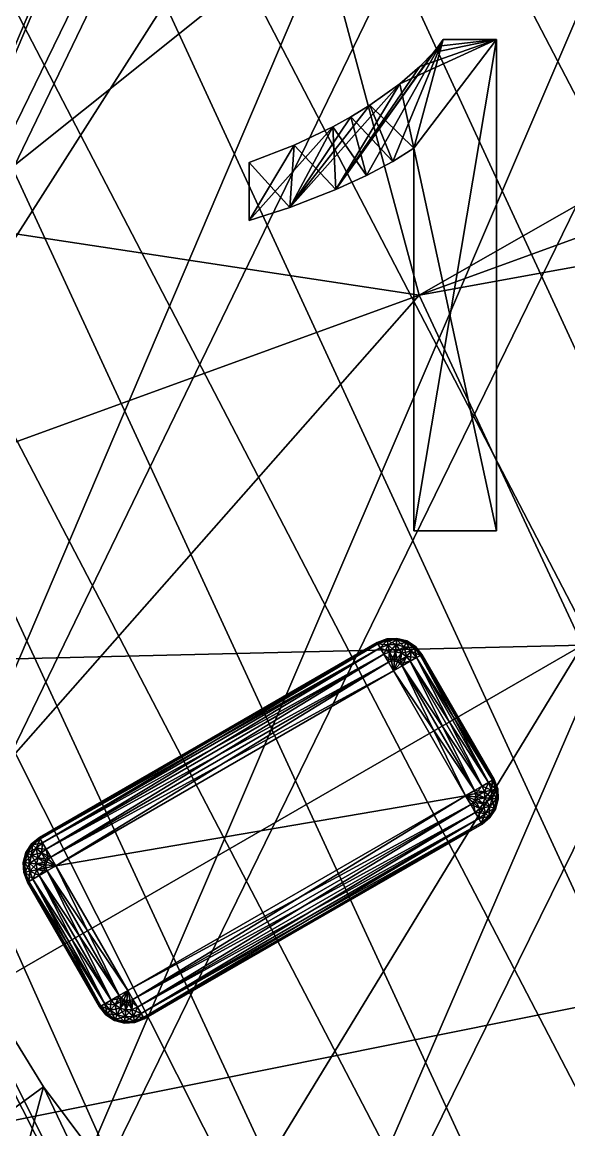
# Model space of a CAD drawing. Extents: x -220 to 220, y -231 to 209.
# Drawn here: x -151.4 to -118, y -108.1 to -40.5 of the extents above; entities that cross this region are included whole.
import ezdxf

# ---------------------------------------------------------------- set-up
doc = ezdxf.new("R2010")
doc.units = 0
doc.layers.get('0').update_dxf_attribs({"color": 33, "linetype": 'CONTINUOUS'})

msp = doc.modelspace()

# ---------------------------------------------------------------- meshes
at = {"color": 233}
mesh = msp.add_polyface(dxfattribs=at)
corners = [(0, 189.116, 20), (0, 189.116, 25), (19.675, 188.166, 20), (-19.675, 188.166, 25), (-19.675, 188.166, 20), (-38.801, 185.375, 25), (-38.801, 185.375, 20), (-57.29, 180.83, 25), (-57.29, 180.83, 20), (-75.054, 174.62, 25), (-75.054, 174.62, 20), (-92.004, 166.832, 25), (-92.004, 166.832, 20), (-108.053, 157.556, 25), (-108.053, 157.556, 20), (-123.112, 146.879, 25), (-123.112, 146.879, 20), (-137.094, 134.889, 25), (-137.094, 134.889, 20), (-149.91, 121.675, 25), (-149.91, 121.675, 20), (-161.472, 107.324, 25), (-161.472, 107.324, 20), (-171.692, 91.925, 25), (-171.692, 91.925, 20), (-180.482, 75.566, 25), (-180.482, 75.566, 20), (-38.801, 185.375, 20), (-166, -75.884, 20), (-57.29, 180.83, 20), (-19.675, 188.166, 20), (-137.3, -30.884, 20), (0, 189.116, 20), (19.675, 188.166, 20), (32.492, 186.504, 20), (51.203, 182.534, 20), (69.218, 176.869, 20), (-171.692, 91.925, 20), (-187.753, 58.335, 20), (-180.482, 75.566, 20), (-193.418, 40.319, 20), (-161.472, 107.324, 20), (-197.388, 21.608, 20), (-149.91, 121.675, 20), (-137.094, 134.889, 20), (-199.05, 8.791, 20), (-123.112, 146.879, 20), (-200, -10.884, 20), (-108.053, 157.556, 20), (-199.05, -30.559, 20), (-92.004, 166.832, 20), (-196.258, -49.685, 20), (-75.054, 174.62, 20), (-191.713, -68.173, 20), (-185.503, -85.937, 20), (-38.801, 185.375, 25), (-57.29, 180.83, 25), (137.3, -30.884, 25), (-75.054, 174.62, 25), (-92.004, 166.832, 25), (-108.053, 157.556, 25), (0, -30.884, 25), (-123.112, 146.879, 25), (-137.094, 134.889, 25), (-149.91, 121.675, 25), (-161.472, 107.324, 25)]
mesh.append_faces([[corners[k] for k in face] for face in [(0, 1, 2, 0), (3, 1, 0, 3), (4, 3, 0, 4), (5, 3, 4, 5), (6, 5, 4, 6), (7, 5, 6, 7), (8, 7, 6, 8), (9, 7, 8, 9), (10, 9, 8, 10), (11, 9, 10, 11), (12, 11, 10, 12), (13, 11, 12, 13), (14, 13, 12, 14), (15, 13, 14, 15), (16, 15, 14, 16), (17, 15, 16, 17), (18, 17, 16, 18), (19, 17, 18, 19), (20, 19, 18, 20), (21, 19, 20, 21), (22, 21, 20, 22), (23, 21, 22, 23), (24, 23, 22, 24), (25, 23, 24, 25), (26, 25, 24, 26), (27, 28, 29, 27), (30, 31, 27, 30), (30, 32, 31, 30), (32, 33, 31, 32), (33, 34, 31, 33), (34, 35, 31, 34), (35, 36, 31, 35), (37, 38, 39, 37), (37, 40, 38, 37), (41, 40, 37, 41), (41, 42, 40, 41), (43, 42, 41, 43), (44, 45, 43, 44), (46, 47, 44, 46), (48, 49, 46, 48), (50, 51, 48, 50), (52, 53, 50, 52), (29, 54, 52, 29), (55, 56, 57, 55), (56, 58, 57, 56), (58, 59, 57, 58), (60, 61, 59, 60), (60, 62, 61, 60), (62, 63, 61, 62), (63, 64, 61, 63), (64, 65, 61, 64)]], dxfattribs={"vtx3": -1, "color": 233})
mesh = msp.add_polyface(dxfattribs=at)
corners = [(-19.675, 188.166, -0.51), (0, 189.116, -0.51), (0, 189.116, -5.51), (-19.675, 188.166, -5.51), (-38.801, 185.375, -0.51), (-38.801, 185.375, -5.51), (-57.29, 180.83, -0.51), (-57.29, 180.83, -5.51), (-75.054, 174.62, -0.51), (-75.054, 174.62, -5.51), (-92.004, 166.832, -0.51), (-92.004, 166.832, -5.51), (-108.053, 157.556, -0.51), (-108.053, 157.556, -5.51), (-123.112, 146.879, -0.51), (-123.112, 146.879, -5.51), (-75.054, 174.62, -5.51), (-191.713, -68.173, -5.51), (-92.004, 166.832, -5.51), (-57.29, 180.83, -5.51), (-185.503, -85.937, -5.51), (-38.801, 185.375, -5.51), (-177.716, -102.888, -5.51), (-168.44, -118.937, -5.51), (-19.675, 188.166, -5.51), (-157.763, -133.996, -5.51), (0, 189.116, -5.51), (-145.773, -147.978, -5.51), (19.675, 188.166, -5.51), (-132.559, -160.794, -5.51), (32.492, 186.504, -5.51), (51.203, 182.534, -5.51), (-118.208, -172.356, -5.51), (-57.29, 180.83, -0.51), (123.112, -168.646, -0.51), (-38.801, 185.375, -0.51), (-75.054, 174.62, -0.51), (108.053, -179.323, -0.51), (-92.004, 166.832, -0.51), (92.004, -188.6, -0.51), (-108.053, 157.556, -0.51), (75.054, -196.387, -0.51), (-123.112, 146.879, -0.51), (57.29, -202.597, -0.51), (-137.094, 134.889, -0.51), (38.801, -207.142, -0.51), (-149.91, 121.675, -0.51), (19.675, -209.934, -0.51), (-161.472, 107.324, -0.51), (0, -210.884, -0.51)]
mesh.append_faces([[corners[k] for k in face] for face in [(0, 1, 2, 0), (3, 0, 2, 3), (4, 0, 3, 4), (5, 4, 3, 5), (6, 4, 5, 6), (7, 6, 5, 7), (8, 6, 7, 8), (9, 8, 7, 9), (10, 8, 9, 10), (11, 10, 9, 11), (12, 10, 11, 12), (13, 12, 11, 13), (14, 12, 13, 14), (15, 14, 13, 15), (16, 17, 18, 16), (19, 20, 16, 19), (21, 22, 19, 21), (21, 23, 22, 21), (24, 23, 21, 24), (24, 25, 23, 24), (26, 25, 24, 26), (26, 27, 25, 26), (28, 27, 26, 28), (28, 29, 27, 28), (30, 29, 28, 30), (31, 32, 30, 31), (33, 34, 35, 33), (36, 37, 33, 36), (38, 39, 36, 38), (40, 41, 38, 40), (42, 43, 40, 42), (44, 45, 42, 44), (46, 47, 44, 46), (48, 49, 46, 48)]], dxfattribs={"vtx3": -1, "color": 233})
mesh = msp.add_polyface(dxfattribs=at)
corners = [(177.716, 81.12, 25), (185.503, 64.17, 25), (185.503, 64.17, 20), (177.716, 81.12, 20), (168.44, 97.169, 25), (168.44, 97.169, 20), (157.763, 112.229, 25), (157.763, 112.229, 20), (145.773, 126.21, 25), (145.773, 126.21, 20), (132.559, 139.026, 25), (132.559, 139.026, 20), (118.208, 150.588, 25), (118.208, 150.588, 20), (102.809, 160.808, 25), (102.809, 160.808, 20), (86.45, 169.598, 25), (86.45, 169.598, 20), (69.218, 176.869, 25), (69.218, 176.869, 20), (51.203, 182.534, 25), (51.203, 182.534, 20), (32.492, 186.504, 25), (32.492, 186.504, 20), (19.675, 188.166, 25), (19.675, 188.166, 20), (0, 189.116, 25), (69.218, 176.869, 20), (86.45, 169.598, 20), (-137.3, -30.884, 20), (0, -30.884, 20), (102.809, 160.808, 20), (118.208, 150.588, 20), (132.559, 139.026, 20), (145.773, 126.21, 20), (157.763, 112.229, 20), (168.44, 97.169, 20), (168.44, 97.169, 25), (185.503, 64.17, 25), (177.716, 81.12, 25), (191.713, 46.406, 25), (157.763, 112.229, 25), (196.258, 27.917, 25), (145.773, 126.21, 25), (199.05, 8.791, 25), (132.559, 139.026, 25), (200, -10.884, 25), (118.208, 150.588, 25), (102.809, 160.808, 25), (199.05, -30.559, 25), (86.45, 169.598, 25), (197.388, -43.376, 25), (69.218, 176.869, 25), (193.418, -62.087, 25), (51.203, 182.534, 25), (187.753, -80.102, 25), (32.492, 186.504, 25), (137.3, -30.884, 25), (19.675, 188.166, 25), (0, 189.116, 25), (-19.675, 188.166, 25), (-38.801, 185.375, 25)]
mesh.append_faces([[corners[k] for k in face] for face in [(0, 1, 2, 0), (3, 0, 2, 3), (4, 0, 3, 4), (5, 4, 3, 5), (6, 4, 5, 6), (7, 6, 5, 7), (8, 6, 7, 8), (9, 8, 7, 9), (10, 8, 9, 10), (11, 10, 9, 11), (12, 10, 11, 12), (13, 12, 11, 13), (14, 12, 13, 14), (15, 14, 13, 15), (16, 14, 15, 16), (17, 16, 15, 17), (18, 16, 17, 18), (19, 18, 17, 19), (20, 18, 19, 20), (21, 20, 19, 21), (22, 20, 21, 22), (23, 22, 21, 23), (24, 22, 23, 24), (25, 24, 23, 25), (26, 24, 25, 26), (27, 28, 29, 27), (28, 30, 29, 28), (31, 30, 28, 31), (31, 32, 30, 31), (32, 33, 30, 32), (33, 34, 30, 33), (34, 35, 30, 34), (35, 36, 30, 35), (37, 38, 39, 37), (37, 40, 38, 37), (41, 40, 37, 41), (41, 42, 40, 41), (43, 42, 41, 43), (43, 44, 42, 43), (45, 44, 43, 45), (45, 46, 44, 45), (47, 46, 45, 47), (48, 49, 47, 48), (50, 51, 48, 50), (52, 53, 50, 52), (54, 55, 52, 54), (56, 57, 54, 56), (56, 58, 57, 56), (58, 59, 57, 58), (59, 60, 57, 59), (60, 61, 57, 60)]], dxfattribs={"vtx3": -1, "color": 233})
mesh = msp.add_polyface(dxfattribs=at)
corners = [(-199.05, 8.791, -0.51), (-197.388, 21.608, -0.51), (-197.388, 21.608, -5.51), (-199.05, 8.791, -5.51), (-200, -10.884, -0.51), (-200, -10.884, -5.51), (-199.05, -30.559, -0.51), (-199.05, -30.559, -5.51), (-196.258, -49.685, -0.51), (-196.258, -49.685, -5.51), (-191.713, -68.173, -0.51), (-191.713, -68.173, -5.51), (-185.503, -85.937, -0.51), (-185.503, -85.937, -5.51), (32.492, 186.504, -5.51), (-118.208, -172.356, -5.51), (-132.559, -160.794, -5.51), (51.203, 182.534, -5.51), (-102.809, -182.576, -5.51), (69.218, 176.869, -5.51), (-86.45, -191.365, -5.51), (-108.053, 157.556, -0.51), (57.29, -202.597, -0.51), (75.054, -196.387, -0.51), (-123.112, 146.879, -0.51), (38.801, -207.142, -0.51), (-137.094, 134.889, -0.51), (19.675, -209.934, -0.51), (-149.91, 121.675, -0.51), (0, -210.884, -0.51), (-161.472, 107.324, -0.51), (-19.675, -209.934, -0.51), (-171.692, 91.925, -0.51), (-32.492, -208.272, -0.51), (-180.482, 75.566, -0.51), (-51.203, -204.301, -0.51), (-187.753, 58.335, -0.51), (-69.218, -198.637, -0.51), (-193.418, 40.319, -0.51), (-86.45, -191.365, -0.51), (-197.388, 21.608, -0.51), (-102.809, -182.576, -0.51), (-199.05, 8.791, -0.51), (-200, -10.884, -0.51), (-118.208, -172.356, -0.51), (-199.05, -30.559, -0.51), (-132.559, -160.794, -0.51), (-196.258, -49.685, -0.51), (-145.773, -147.978, -0.51), (-191.713, -68.173, -0.51), (-157.763, -133.996, -0.51)]
mesh.append_faces([[corners[k] for k in face] for face in [(0, 1, 2, 0), (3, 0, 2, 3), (4, 0, 3, 4), (5, 4, 3, 5), (6, 4, 5, 6), (7, 6, 5, 7), (8, 6, 7, 8), (9, 8, 7, 9), (10, 8, 9, 10), (11, 10, 9, 11), (12, 10, 11, 12), (13, 12, 11, 13), (14, 15, 16, 14), (17, 18, 15, 17), (19, 20, 18, 19), (21, 22, 23, 21), (24, 25, 22, 24), (26, 27, 25, 26), (28, 29, 27, 28), (30, 31, 29, 30), (32, 33, 31, 32), (34, 33, 32, 34), (34, 35, 33, 34), (36, 35, 34, 36), (36, 37, 35, 36), (38, 37, 36, 38), (38, 39, 37, 38), (40, 39, 38, 40), (40, 41, 39, 40), (42, 41, 40, 42), (43, 44, 42, 43), (45, 46, 43, 45), (47, 48, 45, 47), (49, 50, 47, 49)]], dxfattribs={"vtx3": -1, "color": 233})
mesh = msp.add_polyface(dxfattribs=at)
corners = [(-137.3, -30.884, 25), (-137.3, -30.884, 20), (0, -30.884, 20), (0, -30.884, 25), (-166, -75.884, 25), (-166, -75.884, 20), (-164.222, -80.383, 25), (-164.222, -80.383, 20), (-158.84, -91.295, 25), (-187.753, 58.335, 25), (-180.482, 75.566, 25), (-180.482, 75.566, 20), (-187.753, 58.335, 20), (-193.418, 40.319, 25), (-193.418, 40.319, 20), (-197.388, 21.608, 25), (-197.388, 21.608, 20), (-199.05, 8.791, 25), (-199.05, 8.791, 20), (-200, -10.884, 25), (-200, -10.884, 20), (-199.05, -30.559, 25), (-199.05, -30.559, 20), (-196.258, -49.685, 25), (-196.258, -49.685, 20), (-191.713, -68.173, 25), (-191.713, -68.173, 20), (-185.503, -85.937, 25), (-185.503, -85.937, 20), (-38.801, 185.375, 20), (-137.3, -30.884, 20), (-166, -75.884, 20), (-149.91, 121.675, 20), (-199.05, 8.791, 20), (-197.388, 21.608, 20), (-137.094, 134.889, 20), (-200, -10.884, 20), (-123.112, 146.879, 20), (-199.05, -30.559, 20), (-108.053, 157.556, 20), (-196.258, -49.685, 20), (-92.004, 166.832, 20), (-191.713, -68.173, 20), (-75.054, 174.62, 20), (-185.503, -85.937, 20), (-57.29, 180.83, 20), (-177.716, -102.888, 20), (-164.222, -80.383, 20), (-92.004, 166.832, 25), (0, -30.884, 25), (137.3, -30.884, 25), (-161.472, 107.324, 25), (-171.692, 91.925, 25), (-180.482, 75.566, 25), (-137.3, -30.884, 25), (-187.753, 58.335, 25), (-193.418, 40.319, 25), (-197.388, 21.608, 25), (-199.05, 8.791, 25), (-166, -75.884, 25), (-200, -10.884, 25), (-164.222, -80.383, 25), (-158.84, -91.295, 25), (-199.05, -30.559, 25), (-132.559, -160.794, 25), (-196.258, -49.685, 25), (-145.773, -147.978, 25), (-191.713, -68.173, 25), (-157.763, -133.996, 25)]
mesh.append_faces([[corners[k] for k in face] for face in [(0, 1, 2, 0), (3, 0, 2, 3), (4, 5, 1, 4), (0, 4, 1, 0), (6, 7, 5, 6), (4, 6, 5, 4), (6, 8, 7, 6), (9, 10, 11, 9), (12, 9, 11, 12), (13, 9, 12, 13), (14, 13, 12, 14), (15, 13, 14, 15), (16, 15, 14, 16), (17, 15, 16, 17), (18, 17, 16, 18), (19, 17, 18, 19), (20, 19, 18, 20), (21, 19, 20, 21), (22, 21, 20, 22), (23, 21, 22, 23), (24, 23, 22, 24), (25, 23, 24, 25), (26, 25, 24, 26), (27, 25, 26, 27), (28, 27, 26, 28), (29, 30, 31, 29), (32, 33, 34, 32), (35, 36, 33, 35), (37, 38, 36, 37), (39, 40, 38, 39), (41, 42, 40, 41), (43, 44, 42, 43), (45, 31, 44, 45), (31, 46, 44, 31), (47, 46, 31, 47), (48, 49, 50, 48), (51, 52, 49, 51), (52, 53, 49, 52), (53, 54, 49, 53), (55, 54, 53, 55), (55, 56, 54, 55), (56, 57, 54, 56), (57, 58, 54, 57), (58, 59, 54, 58), (60, 59, 58, 60), (60, 61, 59, 60), (61, 60, 62, 61), (63, 64, 60, 63), (65, 66, 63, 65), (67, 68, 65, 67)]], dxfattribs={"vtx3": -1, "color": 233})
mesh = msp.add_polyface(dxfattribs=at)
corners = [(-137.094, 134.889, -0.51), (-123.112, 146.879, -0.51), (-123.112, 146.879, -5.51), (-137.094, 134.889, -5.51), (-149.91, 121.675, -0.51), (-149.91, 121.675, -5.51), (-161.472, 107.324, -0.51), (-161.472, 107.324, -5.51), (-171.692, 91.925, -0.51), (-171.692, 91.925, -5.51), (-180.482, 75.566, -0.51), (-180.482, 75.566, -5.51), (-187.753, 58.335, -0.51), (-187.753, 58.335, -5.51), (-193.418, 40.319, -0.51), (-193.418, 40.319, -5.51), (-197.388, 21.608, -0.51), (-197.388, 21.608, -5.51), (-171.692, 91.925, -5.51), (-187.753, 58.335, -5.51), (-180.482, 75.566, -5.51), (-193.418, 40.319, -5.51), (-161.472, 107.324, -5.51), (-197.388, 21.608, -5.51), (-149.91, 121.675, -5.51), (-199.05, 8.791, -5.51), (-137.094, 134.889, -5.51), (-200, -10.884, -5.51), (-123.112, 146.879, -5.51), (-199.05, -30.559, -5.51), (-108.053, 157.556, -5.51), (-196.258, -49.685, -5.51), (-92.004, 166.832, -5.51), (-191.713, -68.173, -5.51), (-75.054, 174.62, -5.51), (-185.503, -85.937, -5.51), (-57.29, 180.83, -5.51), (-177.716, -102.888, -5.51), (-171.692, 91.925, -0.51), (-19.675, -209.934, -0.51), (-161.472, 107.324, -0.51)]
mesh.append_faces([[corners[k] for k in face] for face in [(0, 1, 2, 0), (3, 0, 2, 3), (4, 0, 3, 4), (5, 4, 3, 5), (6, 4, 5, 6), (7, 6, 5, 7), (8, 6, 7, 8), (9, 8, 7, 9), (10, 8, 9, 10), (11, 10, 9, 11), (12, 10, 11, 12), (13, 12, 11, 13), (14, 12, 13, 14), (15, 14, 13, 15), (16, 14, 15, 16), (17, 16, 15, 17), (18, 19, 20, 18), (18, 21, 19, 18), (22, 21, 18, 22), (22, 23, 21, 22), (24, 23, 22, 24), (24, 25, 23, 24), (26, 25, 24, 26), (26, 27, 25, 26), (28, 27, 26, 28), (28, 29, 27, 28), (30, 29, 28, 30), (30, 31, 29, 30), (32, 31, 30, 32), (32, 33, 31, 32), (34, 35, 33, 34), (36, 37, 35, 36), (38, 39, 40, 38)]], dxfattribs={"vtx3": -1, "color": 233})
mesh = msp.add_polyface(dxfattribs=at)
corners = [(-177.716, -102.888, -0.51), (-185.503, -85.937, -0.51), (-185.503, -85.937, -5.51), (-177.716, -102.888, -5.51), (-168.44, -118.937, -0.51), (-168.44, -118.937, -5.51), (-157.763, -133.996, -0.51), (-157.763, -133.996, -5.51), (-145.773, -147.978, -0.51), (-145.773, -147.978, -5.51), (-132.559, -160.794, -0.51), (-132.559, -160.794, -5.51), (-118.208, -172.356, -0.51), (-118.208, -172.356, -5.51), (-102.809, -182.576, -0.51), (-102.809, -182.576, -5.51), (-86.45, -191.365, -0.51), (-86.45, -191.365, -5.51), (-69.218, -198.637, -0.51), (-69.218, -198.637, -5.51), (-51.203, -204.301, -0.51), (-51.203, -204.301, -5.51), (-32.492, -208.272, -0.51), (-32.492, -208.272, -5.51), (-19.675, -209.934, -0.51), (-19.675, -209.934, -5.51), (0, -210.884, -0.51), (0, -210.884, -5.51), (-199.05, 8.791, -0.51), (-118.208, -172.356, -0.51), (-102.809, -182.576, -0.51), (-200, -10.884, -0.51), (-132.559, -160.794, -0.51), (-199.05, -30.559, -0.51), (-145.773, -147.978, -0.51), (-196.258, -49.685, -0.51), (-157.763, -133.996, -0.51), (-191.713, -68.173, -0.51), (-168.44, -118.937, -0.51), (-185.503, -85.937, -0.51), (-177.716, -102.888, -0.51)]
mesh.append_faces([[corners[k] for k in face] for face in [(0, 1, 2, 0), (3, 0, 2, 3), (4, 0, 3, 4), (5, 4, 3, 5), (6, 4, 5, 6), (7, 6, 5, 7), (8, 6, 7, 8), (9, 8, 7, 9), (10, 8, 9, 10), (11, 10, 9, 11), (12, 10, 11, 12), (13, 12, 11, 13), (14, 12, 13, 14), (15, 14, 13, 15), (16, 14, 15, 16), (17, 16, 15, 17), (18, 16, 17, 18), (19, 18, 17, 19), (20, 18, 19, 20), (21, 20, 19, 21), (22, 20, 21, 22), (23, 22, 21, 23), (24, 22, 23, 24), (25, 24, 23, 25), (26, 24, 25, 26), (27, 26, 25, 27), (28, 29, 30, 28), (31, 32, 29, 31), (33, 34, 32, 33), (35, 36, 34, 35), (37, 38, 36, 37), (39, 38, 37, 39), (39, 40, 38, 39)]], dxfattribs={"vtx3": -1, "color": 233})
mesh = msp.add_polyface(dxfattribs=at)
corners = [(-133.277, -34.384, 34.5), (-135.333, -10.884, 34.5), (-67.667, -10.884, 34.5), (-66.639, -22.634, 34.5), (-199.916, -46.134, 34.5), (-203, -10.884, 34.5), (-199.916, -46.134, 45.5), (-203, -10.884, 45.5), (-203, -10.884, 34.5), (-199.916, -46.134, 34.5), (-133.277, -34.384, 45.5), (-135.333, -10.884, 45.5), (-203, -10.884, 45.5), (-199.916, -46.134, 45.5), (-66.639, -22.634, 45.5), (-67.667, -10.884, 45.5), (-127.172, -57.17, 34.5), (-63.586, -34.027, 34.5), (-190.758, -80.314, 34.5), (-190.758, -80.314, 45.5), (-190.758, -80.314, 34.5), (-127.172, -57.17, 45.5), (-190.758, -80.314, 45.5), (-63.586, -34.027, 45.5), (-117.202, -78.55, 34.5), (-175.803, -112.384, 34.5), (-175.803, -112.384, 45.5), (-175.803, -112.384, 34.5), (-117.202, -78.55, 45.5), (-175.803, -112.384, 45.5), (-58.601, -44.717, 45.5), (-103.671, -97.874, 34.5), (-58.601, -44.717, 34.5), (-155.507, -141.37, 34.5), (-155.507, -141.37, 45.5), (-155.507, -141.37, 34.5), (-103.671, -97.874, 45.5), (-155.507, -141.37, 45.5), (-51.836, -54.379, 45.5), (-86.991, -114.555, 34.5), (-51.836, -54.379, 34.5), (-130.486, -166.391, 34.5), (-130.486, -166.391, 45.5), (-130.486, -166.391, 34.5), (-86.991, -114.555, 45.5), (-130.486, -166.391, 45.5), (-43.495, -62.719, 45.5), (-101.5, -186.687, 34.5), (-67.667, -128.086, 34.5), (-101.5, -186.687, 45.5), (-101.5, -186.687, 34.5), (-67.667, -128.086, 45.5), (-101.5, -186.687, 45.5), (-69.43, -201.641, 34.5), (-69.43, -201.641, 45.5), (-69.43, -201.641, 34.5)]
mesh.append_faces([[corners[k] for k in face] for face in [(0, 1, 2, 0), (3, 0, 2, 3), (4, 5, 1, 4), (0, 4, 1, 0), (6, 7, 8, 6), (9, 6, 8, 9), (10, 11, 12, 10), (13, 10, 12, 13), (14, 15, 11, 14), (10, 14, 11, 10), (16, 0, 3, 16), (17, 16, 3, 17), (18, 4, 0, 18), (16, 18, 0, 16), (19, 6, 9, 19), (20, 19, 9, 20), (21, 10, 13, 21), (22, 21, 13, 22), (23, 14, 10, 23), (21, 23, 10, 21), (24, 16, 17, 24), (25, 18, 16, 25), (24, 25, 16, 24), (26, 19, 20, 26), (27, 26, 20, 27), (28, 21, 22, 28), (29, 28, 22, 29), (30, 23, 21, 30), (28, 30, 21, 28), (31, 24, 32, 31), (33, 25, 24, 33), (31, 33, 24, 31), (34, 26, 27, 34), (35, 34, 27, 35), (36, 28, 29, 36), (37, 36, 29, 37), (36, 38, 28, 36), (39, 31, 40, 39), (41, 33, 31, 41), (39, 41, 31, 39), (42, 34, 35, 42), (43, 42, 35, 43), (44, 36, 37, 44), (45, 44, 37, 45), (44, 46, 36, 44), (47, 41, 39, 47), (48, 47, 39, 48), (49, 42, 43, 49), (50, 49, 43, 50), (51, 44, 45, 51), (52, 51, 45, 52), (53, 47, 48, 53), (54, 49, 50, 54), (55, 54, 50, 55)]], dxfattribs={"vtx3": -1, "color": 233})
mesh = msp.add_polyface(dxfattribs=at)
corners = [(-158.84, -91.295, 25), (-158.84, -91.295, 20), (-164.222, -80.383, 20), (-150.085, -105.519, 25), (-150.085, -105.519, 20), (-139.98, -119.047, 25), (-139.98, -119.047, 20), (-124.874, -135.757, 25), (-124.874, -135.757, 20), (-112.869, -146.707, 25), (-112.869, -146.707, 20), (-99.888, -156.524, 25), (-99.888, -156.524, 20), (-177.716, -102.888, 25), (-185.503, -85.937, 25), (-185.503, -85.937, 20), (-177.716, -102.888, 20), (-168.44, -118.937, 25), (-168.44, -118.937, 20), (-157.763, -133.996, 25), (-157.763, -133.996, 20), (-145.773, -147.978, 25), (-145.773, -147.978, 20), (-132.559, -160.794, 25), (-132.559, -160.794, 20), (-118.208, -172.356, 25), (-118.208, -172.356, 20), (-102.809, -182.576, 25), (-102.809, -182.576, 20), (-164.222, -80.383, 20), (-158.84, -91.295, 20), (-177.716, -102.888, 20), (-168.44, -118.937, 20), (-150.085, -105.519, 20), (-157.763, -133.996, 20), (-139.98, -119.047, 20), (-145.773, -147.978, 20), (-124.874, -135.757, 20), (-132.559, -160.794, 20), (-112.869, -146.707, 20), (-118.208, -172.356, 20), (-99.888, -156.524, 20), (-102.809, -182.576, 20), (-112.869, -146.707, 25), (-102.809, -182.576, 25), (-86.45, -191.365, 25), (-124.874, -135.757, 25), (-139.98, -119.047, 25), (-118.208, -172.356, 25), (-150.085, -105.519, 25), (-158.84, -91.295, 25), (-200, -10.884, 25), (-132.559, -160.794, 25), (-199.05, -30.559, 25), (-145.773, -147.978, 25), (-196.258, -49.685, 25), (-157.763, -133.996, 25), (-191.713, -68.173, 25), (-168.44, -118.937, 25), (-185.503, -85.937, 25), (-177.716, -102.888, 25)]
mesh.append_faces([[corners[k] for k in face] for face in [(0, 1, 2, 0), (3, 4, 1, 3), (0, 3, 1, 0), (5, 6, 4, 5), (3, 5, 4, 3), (7, 8, 6, 7), (5, 7, 6, 5), (9, 10, 8, 9), (7, 9, 8, 7), (11, 12, 10, 11), (9, 11, 10, 9), (13, 14, 15, 13), (16, 13, 15, 16), (17, 13, 16, 17), (18, 17, 16, 18), (19, 17, 18, 19), (20, 19, 18, 20), (21, 19, 20, 21), (22, 21, 20, 22), (23, 21, 22, 23), (24, 23, 22, 24), (25, 23, 24, 25), (26, 25, 24, 26), (27, 25, 26, 27), (28, 27, 26, 28), (29, 30, 31, 29), (30, 32, 31, 30), (33, 32, 30, 33), (33, 34, 32, 33), (35, 34, 33, 35), (35, 36, 34, 35), (37, 36, 35, 37), (37, 38, 36, 37), (39, 38, 37, 39), (39, 40, 38, 39), (41, 40, 39, 41), (41, 42, 40, 41), (43, 44, 45, 43), (46, 44, 43, 46), (46, 47, 44, 46), (47, 48, 44, 47), (49, 48, 47, 49), (49, 50, 48, 49), (50, 51, 48, 50), (51, 52, 48, 51), (53, 54, 52, 53), (55, 56, 54, 55), (57, 58, 56, 57), (59, 58, 57, 59), (59, 60, 58, 59)]], dxfattribs={"vtx3": -1, "color": 233})
mesh = msp.add_polyface(dxfattribs=at)
corners = [(-122.453, -71.577, -15.82), (-127.484, -71.577, -15.82), (-127.484, -48.201, -15.82), (-128.763, -49.009, -15.82), (-130.376, -49.869, -15.82), (-132.25, -50.728, -15.82), (-135.049, -51.833, -15.82), (-137.547, -52.623, -15.82), (-137.547, -49.077, -15.82), (-134.8, -48.022, -15.82), (-132.438, -46.901, -15.82), (-131.339, -46.293, -15.82), (-130.168, -45.572, -15.82), (-128.335, -44.267, -15.82), (-127.124, -43.225, -15.82), (-126.295, -42.356, -15.82), (-125.977, -41.966, -15.82), (-125.695, -41.577, -15.82), (-122.453, -41.577, -15.82), (-122.453, -71.577, 4.18), (-127.484, -71.577, 4.18), (-127.484, -48.201, 4.18), (-128.763, -49.009, 4.18), (-130.376, -49.869, 4.18), (-132.25, -50.728, 4.18), (-135.049, -51.833, 4.18), (-137.547, -52.623, 4.18), (-137.547, -49.077, 4.18), (-134.8, -48.022, 4.18), (-132.438, -46.901, 4.18), (-131.339, -46.293, 4.18), (-130.168, -45.572, 4.18), (-128.335, -44.267, 4.18), (-127.124, -43.225, 4.18), (-126.295, -42.356, 4.18), (-125.977, -41.966, 4.18), (-125.695, -41.577, 4.18), (-122.453, -41.577, 4.18), (-122.453, -71.577, -15.82), (-127.484, -71.577, -15.82), (-127.484, -48.201, -15.82), (-128.763, -49.009, -15.82), (-130.376, -49.869, -15.82), (-132.25, -50.728, -15.82), (-135.049, -51.833, -15.82), (-137.547, -52.623, -15.82), (-137.547, -49.077, -15.82), (-134.8, -48.022, -15.82), (-132.438, -46.901, -15.82), (-131.339, -46.293, -15.82), (-130.168, -45.572, -15.82), (-128.335, -44.267, -15.82), (-127.124, -43.225, -15.82), (-126.295, -42.356, -15.82), (-125.977, -41.966, -15.82), (-125.695, -41.577, -15.82), (-122.453, -41.577, -15.82), (-122.453, -71.577, 4.18), (-127.484, -71.577, 4.18), (-127.484, -48.201, 4.18), (-128.763, -49.009, 4.18), (-130.376, -49.869, 4.18), (-132.25, -50.728, 4.18), (-135.049, -51.833, 4.18), (-137.547, -52.623, 4.18), (-137.547, -49.077, 4.18), (-134.8, -48.022, 4.18), (-132.438, -46.901, 4.18), (-131.339, -46.293, 4.18), (-130.168, -45.572, 4.18), (-128.335, -44.267, 4.18), (-127.124, -43.225, 4.18), (-126.295, -42.356, 4.18), (-125.977, -41.966, 4.18), (-125.695, -41.577, 4.18), (-122.453, -41.577, 4.18)]
mesh.append_faces([[corners[k] for k in face] for face in [(20, 1, 0, 20), (19, 20, 0, 19), (21, 2, 1, 21), (20, 21, 1, 20), (22, 3, 2, 22), (21, 22, 2, 21), (23, 4, 3, 23), (22, 23, 3, 22), (24, 5, 4, 24), (23, 24, 4, 23), (25, 6, 5, 25), (24, 25, 5, 24), (26, 7, 6, 26), (25, 26, 6, 25), (27, 8, 7, 27), (26, 27, 7, 26), (28, 9, 8, 28), (27, 28, 8, 27), (29, 10, 9, 29), (28, 29, 9, 28), (30, 11, 10, 30), (29, 30, 10, 29), (31, 12, 11, 31), (30, 31, 11, 30), (32, 13, 12, 32), (31, 32, 12, 31), (33, 14, 13, 33), (32, 33, 13, 32), (34, 15, 14, 34), (33, 34, 14, 33), (35, 16, 15, 35), (34, 35, 15, 34), (36, 17, 16, 36), (35, 36, 16, 35), (37, 18, 17, 37), (36, 37, 17, 36), (19, 0, 18, 19), (37, 19, 18, 37), (47, 45, 46, 47), (48, 45, 47, 48), (48, 44, 45, 48), (49, 44, 48, 49), (49, 50, 44, 49), (50, 51, 44, 50), (51, 43, 44, 51), (52, 43, 51, 52), (52, 53, 43, 52), (53, 54, 43, 53), (54, 55, 43, 54), (55, 42, 43, 55), (41, 42, 55, 41), (40, 41, 55, 40), (56, 40, 55, 56), (56, 39, 40, 56), (38, 39, 56, 38), (74, 73, 75, 74), (73, 72, 75, 73), (72, 71, 75, 72), (71, 70, 75, 71), (70, 59, 75, 70), (59, 57, 75, 59), (58, 57, 59, 58), (69, 59, 70, 69), (69, 60, 59, 69), (68, 60, 69, 68), (68, 61, 60, 68), (67, 61, 68, 67), (67, 62, 61, 67), (66, 62, 67, 66), (66, 63, 62, 66), (65, 63, 66, 65), (65, 64, 63, 65)]], dxfattribs={"vtx3": -1, "color": 233})
mesh = msp.add_polyface(dxfattribs=at)
corners = [(-149.647, -91.488, -14.628), (-129.035, -79.588, -14.628), (-128.726, -80.123, -14.726), (-149.338, -92.023, -14.726), (-149.925, -91.005, -14.344), (-129.314, -79.105, -14.344), (-150.147, -90.622, -13.902), (-129.535, -78.722, -13.902), (-150.289, -90.376, -13.344), (-129.677, -78.476, -13.344), (-150.338, -90.291, -12.726), (-129.726, -78.391, -12.726), (-150.338, -90.291, 1.074), (-129.726, -78.391, 1.074), (-150.289, -90.376, 1.692), (-129.677, -78.476, 1.692), (-150.147, -90.622, 2.249), (-129.535, -78.722, 2.249), (-149.925, -91.005, 2.692), (-129.314, -79.105, 2.692), (-149.647, -91.488, 2.976), (-129.035, -79.588, 2.976), (-149.338, -92.023, 3.074), (-128.726, -80.123, 3.074), (-149.797, -91.61, -14.628), (-150.211, -91.237, -14.344), (-150.54, -90.94, -13.902), (-150.751, -90.75, -13.344), (-150.54, -90.94, 2.249), (-150.211, -91.237, 2.692), (-149.797, -91.61, 2.976), (-149.902, -91.772, -14.628), (-150.412, -91.545, -14.344), (-150.816, -91.365, -13.902), (-150.412, -91.545, 2.692), (-149.902, -91.772, 2.976), (-149.952, -91.959, -14.628), (-150.507, -91.9, -14.344), (-149.952, -91.959, 2.976), (-150.507, -91.9, 2.692), (-149.942, -92.152, -14.628), (-150.488, -92.268, -14.344), (-149.942, -92.152, 2.976), (-150.488, -92.268, 2.692), (-149.873, -92.332, -14.628), (-150.356, -92.611, -14.344), (-150.739, -92.832, -13.902), (-149.873, -92.332, 2.976), (-150.356, -92.611, 2.692), (-144.938, -99.644, 3.074), (-124.326, -87.744, 3.074)]
mesh.append_faces([[corners[k] for k in face] for face in [(0, 1, 2, 0), (3, 0, 2, 3), (4, 5, 1, 4), (0, 4, 1, 0), (6, 7, 5, 6), (4, 6, 5, 4), (8, 9, 7, 8), (6, 8, 7, 6), (10, 11, 9, 10), (8, 10, 9, 8), (12, 13, 11, 12), (10, 12, 11, 10), (14, 15, 13, 14), (12, 14, 13, 12), (16, 17, 15, 16), (14, 16, 15, 14), (18, 19, 17, 18), (16, 18, 17, 16), (20, 21, 19, 20), (18, 20, 19, 18), (22, 23, 21, 22), (20, 22, 21, 20), (24, 0, 3, 24), (25, 4, 0, 25), (24, 25, 0, 24), (26, 6, 4, 26), (25, 26, 4, 25), (27, 8, 6, 27), (28, 16, 14, 28), (29, 18, 16, 29), (28, 29, 16, 28), (30, 20, 18, 30), (29, 30, 18, 29), (30, 22, 20, 30), (31, 24, 3, 31), (32, 25, 24, 32), (31, 32, 24, 31), (32, 33, 25, 32), (34, 29, 28, 34), (35, 30, 29, 35), (34, 35, 29, 34), (35, 22, 30, 35), (36, 31, 3, 36), (37, 32, 31, 37), (36, 37, 31, 36), (38, 35, 34, 38), (39, 38, 34, 39), (38, 22, 35, 38), (40, 36, 3, 40), (41, 37, 36, 41), (40, 41, 36, 40), (42, 38, 39, 42), (43, 42, 39, 43), (42, 22, 38, 42), (44, 40, 3, 44), (45, 41, 40, 45), (44, 45, 40, 44), (45, 46, 41, 45), (47, 42, 43, 47), (48, 47, 43, 48), (47, 22, 42, 47), (22, 49, 50, 22)]], dxfattribs={"vtx3": -1, "color": 233})
mesh = msp.add_polyface(dxfattribs=at)
corners = [(-128.313, -79.664, -14.628), (-128.191, -79.814, -14.628), (-128.726, -80.123, -14.726), (-128.313, -79.664, 2.976), (-128.726, -80.123, 3.074), (-128.191, -79.814, 2.976), (-128.475, -79.559, -14.628), (-128.248, -79.049, -14.344), (-128.475, -79.559, 2.976), (-128.662, -79.509, -14.628), (-128.603, -78.954, -14.344), (-128.557, -78.514, -13.902), (-128.068, -78.645, -13.902), (-128.528, -78.232, -13.344), (-128.517, -78.134, -12.726), (-127.953, -78.386, -13.344), (-128.517, -78.134, 1.074), (-127.913, -78.296, -12.726), (-128.528, -78.232, 1.692), (-127.913, -78.296, 1.074), (-128.557, -78.514, 2.249), (-127.953, -78.386, 1.692), (-128.603, -78.954, 2.692), (-128.248, -79.049, 2.692), (-128.068, -78.645, 2.249), (-128.662, -79.509, 2.976), (-128.855, -79.519, -14.628), (-128.971, -78.973, -14.344), (-129.063, -78.541, -13.902), (-129.122, -78.263, -13.344), (-129.142, -78.167, -12.726), (-129.142, -78.167, 1.074), (-129.122, -78.263, 1.692), (-129.063, -78.541, 2.249), (-128.971, -78.973, 2.692), (-128.855, -79.519, 2.976), (-129.035, -79.588, -14.628), (-129.314, -79.105, -14.344), (-129.535, -78.722, -13.902), (-129.677, -78.476, -13.344), (-129.726, -78.391, -12.726), (-129.726, -78.391, 1.074), (-129.677, -78.476, 1.692), (-129.535, -78.722, 2.249), (-129.314, -79.105, 2.692), (-129.035, -79.588, 2.976), (-149.338, -92.023, 3.074), (-124.326, -87.744, 3.074)]
mesh.append_faces([[corners[k] for k in face] for face in [(0, 1, 2, 0), (3, 4, 5, 3), (6, 0, 2, 6), (6, 7, 0, 6), (8, 4, 3, 8), (9, 6, 2, 9), (10, 7, 6, 10), (9, 10, 6, 9), (11, 12, 7, 11), (10, 11, 7, 10), (11, 13, 12, 11), (13, 14, 15, 13), (14, 16, 17, 14), (16, 18, 19, 16), (18, 20, 21, 18), (22, 23, 24, 22), (20, 22, 24, 20), (25, 8, 23, 25), (22, 25, 23, 22), (25, 4, 8, 25), (26, 9, 2, 26), (27, 10, 9, 27), (26, 27, 9, 26), (28, 11, 10, 28), (27, 28, 10, 27), (29, 13, 11, 29), (28, 29, 11, 28), (30, 14, 13, 30), (29, 30, 13, 29), (31, 16, 14, 31), (30, 31, 14, 30), (32, 18, 16, 32), (31, 32, 16, 31), (33, 20, 18, 33), (32, 33, 18, 32), (34, 22, 20, 34), (33, 34, 20, 33), (35, 25, 22, 35), (34, 35, 22, 34), (35, 4, 25, 35), (36, 26, 2, 36), (37, 27, 26, 37), (36, 37, 26, 36), (38, 28, 27, 38), (37, 38, 27, 37), (39, 29, 28, 39), (38, 39, 28, 38), (40, 30, 29, 40), (39, 40, 29, 39), (41, 31, 30, 41), (40, 41, 30, 40), (42, 32, 31, 42), (41, 42, 31, 41), (43, 33, 32, 43), (42, 43, 32, 42), (44, 34, 33, 44), (43, 44, 33, 43), (45, 35, 34, 45), (44, 45, 34, 44), (45, 4, 35, 45), (4, 46, 47, 4)]], dxfattribs={"vtx3": -1, "color": 233})
mesh = msp.add_polyface(dxfattribs=at)
corners = [(-128.191, -79.814, -14.628), (-123.791, -87.435, -14.628), (-124.326, -87.744, -14.726), (-128.726, -80.123, -14.726), (-127.708, -79.535, -14.344), (-123.308, -87.156, -14.344), (-127.325, -79.314, -13.902), (-122.925, -86.935, -13.902), (-127.079, -79.172, -13.344), (-122.679, -86.793, -13.344), (-126.994, -79.123, -12.726), (-122.594, -86.744, -12.726), (-126.994, -79.123, 1.074), (-122.594, -86.744, 1.074), (-127.079, -79.172, 1.692), (-122.679, -86.793, 1.692), (-127.325, -79.314, 2.249), (-122.925, -86.935, 2.249), (-127.708, -79.535, 2.692), (-123.308, -87.156, 2.692), (-128.191, -79.814, 2.976), (-123.791, -87.435, 2.976), (-128.726, -80.123, 3.074), (-124.326, -87.744, 3.074), (-127.94, -79.25, -14.344), (-128.313, -79.664, -14.628), (-127.644, -78.921, -13.902), (-127.454, -78.71, -13.344), (-127.388, -78.637, -12.726), (-127.388, -78.637, 1.074), (-127.454, -78.71, 1.692), (-127.644, -78.921, 2.249), (-127.94, -79.25, 2.692), (-128.313, -79.664, 2.976), (-128.248, -79.049, -14.344), (-128.068, -78.645, -13.902), (-127.953, -78.386, -13.344), (-127.913, -78.296, -12.726), (-127.913, -78.296, 1.074), (-127.953, -78.386, 1.692), (-128.068, -78.645, 2.249), (-128.248, -79.049, 2.692), (-128.475, -79.559, 2.976), (-128.528, -78.232, -13.344), (-128.517, -78.134, -12.726), (-128.517, -78.134, 1.074), (-128.528, -78.232, 1.692), (-128.557, -78.514, 2.249)]
mesh.append_faces([[corners[k] for k in face] for face in [(0, 1, 2, 0), (3, 0, 2, 3), (4, 5, 1, 4), (0, 4, 1, 0), (6, 7, 5, 6), (4, 6, 5, 4), (8, 9, 7, 8), (6, 8, 7, 6), (10, 11, 9, 10), (8, 10, 9, 8), (12, 13, 11, 12), (10, 12, 11, 10), (14, 15, 13, 14), (12, 14, 13, 12), (16, 17, 15, 16), (14, 16, 15, 14), (18, 19, 17, 18), (16, 18, 17, 16), (20, 21, 19, 20), (18, 20, 19, 18), (22, 23, 21, 22), (20, 22, 21, 20), (24, 4, 0, 24), (25, 24, 0, 25), (26, 6, 4, 26), (24, 26, 4, 24), (27, 8, 6, 27), (26, 27, 6, 26), (28, 10, 8, 28), (27, 28, 8, 27), (29, 12, 10, 29), (28, 29, 10, 28), (30, 14, 12, 30), (29, 30, 12, 29), (31, 16, 14, 31), (30, 31, 14, 30), (32, 18, 16, 32), (31, 32, 16, 31), (33, 20, 18, 33), (32, 33, 18, 32), (34, 24, 25, 34), (35, 26, 24, 35), (34, 35, 24, 34), (36, 27, 26, 36), (35, 36, 26, 35), (37, 28, 27, 37), (36, 37, 27, 36), (38, 29, 28, 38), (37, 38, 28, 37), (39, 30, 29, 39), (38, 39, 29, 38), (40, 31, 30, 40), (39, 40, 30, 39), (41, 32, 31, 41), (40, 41, 31, 40), (42, 33, 32, 42), (41, 42, 32, 41), (43, 36, 35, 43), (44, 37, 36, 44), (45, 38, 37, 45), (46, 39, 38, 46), (47, 40, 39, 47)]], dxfattribs={"vtx3": -1, "color": 233})
mesh = msp.add_polyface(dxfattribs=at)
corners = [(-124.017, -88.279, -14.628), (-144.629, -100.179, -14.628), (-144.938, -99.644, -14.726), (-124.326, -87.744, -14.726), (-123.739, -88.762, -14.344), (-144.35, -100.662, -14.344), (-123.517, -89.145, -13.902), (-144.129, -101.045, -13.902), (-123.375, -89.391, -13.344), (-143.987, -101.291, -13.344), (-123.326, -89.476, -12.726), (-143.938, -101.376, -12.726), (-123.326, -89.476, 1.074), (-143.938, -101.376, 1.074), (-123.375, -89.391, 1.692), (-143.987, -101.291, 1.692), (-123.517, -89.145, 2.249), (-144.129, -101.045, 2.249), (-123.739, -88.762, 2.692), (-144.35, -100.662, 2.692), (-124.017, -88.279, 2.976), (-144.629, -100.179, 2.976), (-124.326, -87.744, 3.074), (-144.938, -99.644, 3.074), (-123.867, -88.158, -14.628), (-123.453, -88.531, -14.344), (-123.124, -88.827, -13.902), (-122.913, -89.017, -13.344), (-123.124, -88.827, 2.249), (-123.453, -88.531, 2.692), (-123.867, -88.158, 2.976), (-123.762, -87.996, -14.628), (-123.252, -88.222, -14.344), (-122.848, -88.402, -13.902), (-123.252, -88.222, 2.692), (-123.762, -87.996, 2.976), (-123.712, -87.809, -14.628), (-123.157, -87.867, -14.344), (-123.712, -87.809, 2.976), (-123.157, -87.867, 2.692), (-123.722, -87.616, -14.628), (-123.177, -87.5, -14.344), (-123.722, -87.616, 2.976), (-123.177, -87.5, 2.692), (-123.791, -87.435, -14.628), (-123.308, -87.156, -14.344), (-123.791, -87.435, 2.976), (-123.308, -87.156, 2.692), (-149.338, -92.023, -14.726), (-128.726, -80.123, -14.726)]
mesh.append_faces([[corners[k] for k in face] for face in [(0, 1, 2, 0), (3, 0, 2, 3), (4, 5, 1, 4), (0, 4, 1, 0), (6, 7, 5, 6), (4, 6, 5, 4), (8, 9, 7, 8), (6, 8, 7, 6), (10, 11, 9, 10), (8, 10, 9, 8), (12, 13, 11, 12), (10, 12, 11, 10), (14, 15, 13, 14), (12, 14, 13, 12), (16, 17, 15, 16), (14, 16, 15, 14), (18, 19, 17, 18), (16, 18, 17, 16), (20, 21, 19, 20), (18, 20, 19, 18), (22, 23, 21, 22), (20, 22, 21, 20), (24, 0, 3, 24), (25, 4, 0, 25), (24, 25, 0, 24), (26, 6, 4, 26), (25, 26, 4, 25), (27, 8, 6, 27), (28, 16, 14, 28), (29, 18, 16, 29), (28, 29, 16, 28), (30, 20, 18, 30), (29, 30, 18, 29), (30, 22, 20, 30), (31, 24, 3, 31), (32, 25, 24, 32), (31, 32, 24, 31), (32, 33, 25, 32), (34, 29, 28, 34), (35, 30, 29, 35), (34, 35, 29, 34), (35, 22, 30, 35), (36, 31, 3, 36), (37, 32, 31, 37), (36, 37, 31, 36), (38, 35, 34, 38), (39, 38, 34, 39), (38, 22, 35, 38), (40, 36, 3, 40), (41, 37, 36, 41), (40, 41, 36, 40), (42, 38, 39, 42), (43, 42, 39, 43), (42, 22, 38, 42), (44, 40, 3, 44), (45, 41, 40, 45), (44, 45, 40, 44), (46, 42, 43, 46), (47, 46, 43, 47), (46, 22, 42, 46), (48, 49, 3, 48)]], dxfattribs={"vtx3": -1, "color": 233})
mesh = msp.add_polyface(dxfattribs=at)
corners = [(-123.124, -88.827, -13.902), (-122.913, -89.017, -13.344), (-123.517, -89.145, -13.902), (-122.84, -89.082, -12.726), (-123.326, -89.476, -12.726), (-123.375, -89.391, -13.344), (-122.84, -89.082, 1.074), (-123.326, -89.476, 1.074), (-122.913, -89.017, 1.692), (-123.375, -89.391, 1.692), (-123.124, -88.827, 2.249), (-122.848, -88.402, -13.902), (-123.453, -88.531, -14.344), (-122.589, -88.518, -13.344), (-122.499, -88.558, -12.726), (-122.499, -88.558, 1.074), (-122.589, -88.518, 1.692), (-122.848, -88.402, 2.249), (-123.252, -88.222, 2.692), (-122.717, -87.913, -13.902), (-123.252, -88.222, -14.344), (-123.157, -87.867, -14.344), (-122.435, -87.943, -13.344), (-122.337, -87.953, -12.726), (-122.337, -87.953, 1.074), (-122.435, -87.943, 1.692), (-122.717, -87.913, 2.249), (-123.157, -87.867, 2.692), (-122.744, -87.408, -13.902), (-123.177, -87.5, -14.344), (-122.466, -87.349, -13.344), (-122.37, -87.328, -12.726), (-122.37, -87.328, 1.074), (-122.466, -87.349, 1.692), (-122.744, -87.408, 2.249), (-123.177, -87.5, 2.692), (-122.925, -86.935, -13.902), (-123.308, -87.156, -14.344), (-122.679, -86.793, -13.344), (-122.594, -86.744, -12.726), (-122.594, -86.744, 1.074), (-122.679, -86.793, 1.692), (-122.925, -86.935, 2.249), (-123.308, -87.156, 2.692)]
mesh.append_faces([[corners[k] for k in face] for face in [(0, 1, 2, 0), (3, 4, 5, 3), (1, 3, 5, 1), (6, 7, 4, 6), (3, 6, 4, 3), (8, 9, 7, 8), (6, 8, 7, 6), (8, 10, 9, 8), (11, 0, 12, 11), (13, 1, 0, 13), (11, 13, 0, 11), (14, 3, 1, 14), (13, 14, 1, 13), (15, 6, 3, 15), (14, 15, 3, 14), (16, 8, 6, 16), (15, 16, 6, 15), (17, 10, 8, 17), (16, 17, 8, 16), (17, 18, 10, 17), (19, 11, 20, 19), (21, 19, 20, 21), (22, 13, 11, 22), (19, 22, 11, 19), (23, 14, 13, 23), (22, 23, 13, 22), (24, 15, 14, 24), (23, 24, 14, 23), (25, 16, 15, 25), (24, 25, 15, 24), (26, 17, 16, 26), (25, 26, 16, 25), (27, 18, 17, 27), (26, 27, 17, 26), (28, 19, 21, 28), (29, 28, 21, 29), (30, 22, 19, 30), (28, 30, 19, 28), (31, 23, 22, 31), (30, 31, 22, 30), (32, 24, 23, 32), (31, 32, 23, 31), (33, 25, 24, 33), (32, 33, 24, 32), (34, 26, 25, 34), (33, 34, 25, 33), (35, 27, 26, 35), (34, 35, 26, 34), (36, 28, 29, 36), (37, 36, 29, 37), (38, 30, 28, 38), (36, 38, 28, 36), (39, 31, 30, 39), (38, 39, 30, 38), (40, 32, 31, 40), (39, 40, 31, 39), (41, 33, 32, 41), (40, 41, 32, 40), (42, 34, 33, 42), (41, 42, 33, 41), (43, 35, 34, 43), (42, 43, 34, 42)]], dxfattribs={"vtx3": -1, "color": 233})
mesh = msp.add_polyface(dxfattribs=at)
corners = [(-145.351, -100.103, -14.628), (-145.473, -99.953, -14.628), (-144.938, -99.644, -14.726), (-145.351, -100.103, 2.976), (-144.938, -99.644, 3.074), (-145.473, -99.953, 2.976), (-145.189, -100.209, -14.628), (-145.416, -100.718, -14.344), (-145.189, -100.209, 2.976), (-145.724, -100.518, 2.692), (-145.002, -100.259, -14.628), (-145.061, -100.813, -14.344), (-145.107, -101.253, -13.902), (-145.596, -101.122, -13.902), (-145.137, -101.536, -13.344), (-145.147, -101.633, -12.726), (-145.711, -101.382, -13.344), (-145.147, -101.633, 1.074), (-145.751, -101.471, -12.726), (-145.137, -101.536, 1.692), (-145.751, -101.471, 1.074), (-145.107, -101.253, 2.249), (-145.711, -101.382, 1.692), (-145.061, -100.813, 2.692), (-145.416, -100.718, 2.692), (-145.596, -101.122, 2.249), (-145.002, -100.259, 2.976), (-144.809, -100.249, -14.628), (-144.693, -100.794, -14.344), (-144.601, -101.227, -13.902), (-144.542, -101.505, -13.344), (-144.522, -101.6, -12.726), (-144.522, -101.6, 1.074), (-144.542, -101.505, 1.692), (-144.601, -101.227, 2.249), (-144.693, -100.794, 2.692), (-144.809, -100.249, 2.976), (-144.629, -100.179, -14.628), (-144.35, -100.662, -14.344), (-144.129, -101.045, -13.902), (-143.987, -101.291, -13.344), (-143.938, -101.376, -12.726), (-143.938, -101.376, 1.074), (-143.987, -101.291, 1.692), (-144.129, -101.045, 2.249), (-144.35, -100.662, 2.692), (-144.629, -100.179, 2.976), (-149.338, -92.023, -14.726), (-124.326, -87.744, -14.726)]
mesh.append_faces([[corners[k] for k in face] for face in [(0, 1, 2, 0), (3, 4, 5, 3), (6, 0, 2, 6), (6, 7, 0, 6), (8, 3, 9, 8), (8, 4, 3, 8), (10, 6, 2, 10), (11, 7, 6, 11), (10, 11, 6, 10), (12, 13, 7, 12), (11, 12, 7, 11), (12, 14, 13, 12), (14, 15, 16, 14), (15, 17, 18, 15), (17, 19, 20, 17), (19, 21, 22, 19), (23, 24, 25, 23), (21, 23, 25, 21), (26, 8, 24, 26), (23, 26, 24, 23), (26, 4, 8, 26), (27, 10, 2, 27), (28, 11, 10, 28), (27, 28, 10, 27), (29, 12, 11, 29), (28, 29, 11, 28), (30, 14, 12, 30), (29, 30, 12, 29), (31, 15, 14, 31), (30, 31, 14, 30), (32, 17, 15, 32), (31, 32, 15, 31), (33, 19, 17, 33), (32, 33, 17, 32), (34, 21, 19, 34), (33, 34, 19, 33), (35, 23, 21, 35), (34, 35, 21, 34), (36, 26, 23, 36), (35, 36, 23, 35), (36, 4, 26, 36), (37, 27, 2, 37), (38, 28, 27, 38), (37, 38, 27, 37), (39, 29, 28, 39), (38, 39, 28, 38), (40, 30, 29, 40), (39, 40, 29, 39), (41, 31, 30, 41), (40, 41, 30, 40), (42, 32, 31, 42), (41, 42, 31, 41), (43, 33, 32, 43), (42, 43, 32, 42), (44, 34, 33, 44), (43, 44, 33, 43), (45, 35, 34, 45), (44, 45, 34, 44), (46, 36, 35, 46), (45, 46, 35, 45), (46, 4, 36, 46), (2, 47, 48, 2)]], dxfattribs={"vtx3": -1, "color": 233})
mesh = msp.add_polyface(dxfattribs=at)
corners = [(-150.54, -90.94, -13.902), (-150.751, -90.75, -13.344), (-150.147, -90.622, -13.902), (-150.824, -90.685, -12.726), (-150.338, -90.291, -12.726), (-150.289, -90.376, -13.344), (-150.824, -90.685, 1.074), (-150.338, -90.291, 1.074), (-150.751, -90.75, 1.692), (-150.289, -90.376, 1.692), (-150.54, -90.94, 2.249), (-150.816, -91.365, -13.902), (-150.211, -91.237, -14.344), (-151.075, -91.25, -13.344), (-151.165, -91.21, -12.726), (-151.165, -91.21, 1.074), (-151.075, -91.25, 1.692), (-150.816, -91.365, 2.249), (-150.412, -91.545, 2.692), (-150.947, -91.854, -13.902), (-150.412, -91.545, -14.344), (-150.507, -91.9, -14.344), (-151.229, -91.824, -13.344), (-151.327, -91.814, -12.726), (-151.327, -91.814, 1.074), (-151.229, -91.824, 1.692), (-150.947, -91.854, 2.249), (-150.507, -91.9, 2.692), (-150.92, -92.36, -13.902), (-150.488, -92.268, -14.344), (-151.198, -92.419, -13.344), (-151.294, -92.439, -12.726), (-151.294, -92.439, 1.074), (-151.198, -92.419, 1.692), (-150.92, -92.36, 2.249), (-150.488, -92.268, 2.692), (-150.739, -92.832, -13.902), (-150.985, -92.974, -13.344), (-151.07, -93.023, -12.726), (-151.07, -93.023, 1.074), (-150.985, -92.974, 1.692), (-150.739, -92.832, 2.249), (-150.356, -92.611, 2.692)]
mesh.append_faces([[corners[k] for k in face] for face in [(0, 1, 2, 0), (3, 4, 5, 3), (1, 3, 5, 1), (6, 7, 4, 6), (3, 6, 4, 3), (8, 9, 7, 8), (6, 8, 7, 6), (8, 10, 9, 8), (11, 0, 12, 11), (13, 1, 0, 13), (11, 13, 0, 11), (14, 3, 1, 14), (13, 14, 1, 13), (15, 6, 3, 15), (14, 15, 3, 14), (16, 8, 6, 16), (15, 16, 6, 15), (17, 10, 8, 17), (16, 17, 8, 16), (17, 18, 10, 17), (19, 11, 20, 19), (21, 19, 20, 21), (22, 13, 11, 22), (19, 22, 11, 19), (23, 14, 13, 23), (22, 23, 13, 22), (24, 15, 14, 24), (23, 24, 14, 23), (25, 16, 15, 25), (24, 25, 15, 24), (26, 17, 16, 26), (25, 26, 16, 25), (27, 18, 17, 27), (26, 27, 17, 26), (28, 19, 21, 28), (29, 28, 21, 29), (30, 22, 19, 30), (28, 30, 19, 28), (31, 23, 22, 31), (30, 31, 22, 30), (32, 24, 23, 32), (31, 32, 23, 31), (33, 25, 24, 33), (32, 33, 24, 32), (34, 26, 25, 34), (33, 34, 25, 33), (35, 27, 26, 35), (34, 35, 26, 34), (36, 28, 29, 36), (37, 30, 28, 37), (36, 37, 28, 36), (38, 31, 30, 38), (37, 38, 30, 37), (39, 32, 31, 39), (38, 39, 31, 38), (40, 33, 32, 40), (39, 40, 32, 39), (41, 34, 33, 41), (40, 41, 33, 40), (42, 35, 34, 42), (41, 42, 34, 41)]], dxfattribs={"vtx3": -1, "color": 233})
mesh = msp.add_polyface(dxfattribs=at)
corners = [(-145.473, -99.953, -14.628), (-149.873, -92.332, -14.628), (-149.338, -92.023, -14.726), (-144.938, -99.644, -14.726), (-145.956, -100.232, -14.344), (-150.356, -92.611, -14.344), (-146.339, -100.453, -13.902), (-150.739, -92.832, -13.902), (-146.585, -100.595, -13.344), (-150.985, -92.974, -13.344), (-146.67, -100.644, -12.726), (-151.07, -93.023, -12.726), (-146.67, -100.644, 1.074), (-151.07, -93.023, 1.074), (-146.585, -100.595, 1.692), (-150.985, -92.974, 1.692), (-146.339, -100.453, 2.249), (-150.739, -92.832, 2.249), (-145.956, -100.232, 2.692), (-150.356, -92.611, 2.692), (-145.473, -99.953, 2.976), (-149.873, -92.332, 2.976), (-144.938, -99.644, 3.074), (-149.338, -92.023, 3.074), (-145.724, -100.518, -14.344), (-145.351, -100.103, -14.628), (-146.02, -100.847, -13.902), (-146.21, -101.058, -13.344), (-146.276, -101.13, -12.726), (-146.276, -101.13, 1.074), (-146.21, -101.058, 1.692), (-146.02, -100.847, 2.249), (-145.724, -100.518, 2.692), (-145.351, -100.103, 2.976), (-145.416, -100.718, -14.344), (-145.596, -101.122, -13.902), (-145.711, -101.382, -13.344), (-145.751, -101.471, -12.726), (-145.751, -101.471, 1.074), (-145.711, -101.382, 1.692), (-145.596, -101.122, 2.249), (-145.416, -100.718, 2.692), (-145.189, -100.209, 2.976), (-145.137, -101.536, -13.344), (-145.147, -101.633, -12.726), (-145.147, -101.633, 1.074), (-145.137, -101.536, 1.692), (-145.107, -101.253, 2.249)]
mesh.append_faces([[corners[k] for k in face] for face in [(0, 1, 2, 0), (3, 0, 2, 3), (4, 5, 1, 4), (0, 4, 1, 0), (6, 7, 5, 6), (4, 6, 5, 4), (8, 9, 7, 8), (6, 8, 7, 6), (10, 11, 9, 10), (8, 10, 9, 8), (12, 13, 11, 12), (10, 12, 11, 10), (14, 15, 13, 14), (12, 14, 13, 12), (16, 17, 15, 16), (14, 16, 15, 14), (18, 19, 17, 18), (16, 18, 17, 16), (20, 21, 19, 20), (18, 20, 19, 18), (22, 23, 21, 22), (20, 22, 21, 20), (24, 4, 0, 24), (25, 24, 0, 25), (26, 6, 4, 26), (24, 26, 4, 24), (27, 8, 6, 27), (26, 27, 6, 26), (28, 10, 8, 28), (27, 28, 8, 27), (29, 12, 10, 29), (28, 29, 10, 28), (30, 14, 12, 30), (29, 30, 12, 29), (31, 16, 14, 31), (30, 31, 14, 30), (32, 18, 16, 32), (31, 32, 16, 31), (33, 20, 18, 33), (32, 33, 18, 32), (34, 24, 25, 34), (35, 26, 24, 35), (34, 35, 24, 34), (36, 27, 26, 36), (35, 36, 26, 35), (37, 28, 27, 37), (36, 37, 27, 36), (38, 29, 28, 38), (37, 38, 28, 37), (39, 30, 29, 39), (38, 39, 29, 38), (40, 31, 30, 40), (39, 40, 30, 39), (41, 32, 31, 41), (40, 41, 31, 40), (41, 42, 32, 41), (43, 36, 35, 43), (44, 37, 36, 44), (45, 38, 37, 45), (46, 39, 38, 46), (47, 40, 39, 47)]], dxfattribs={"vtx3": -1, "color": 233})

doc.saveas('drawing.dxf')
